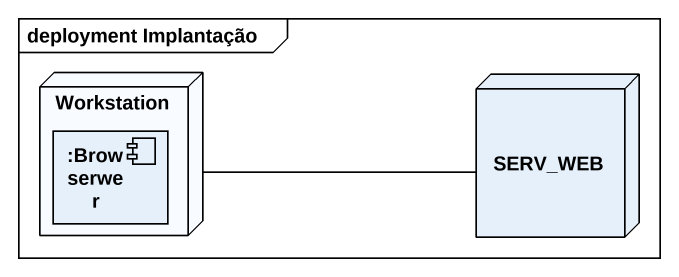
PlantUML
@startuml
mainframe deployment Implantação
node Workstation {
  component ":Browserwer" as Browserwer
}
node SERV_WEB
Workstation -right- SERV_WEB
@enduml
